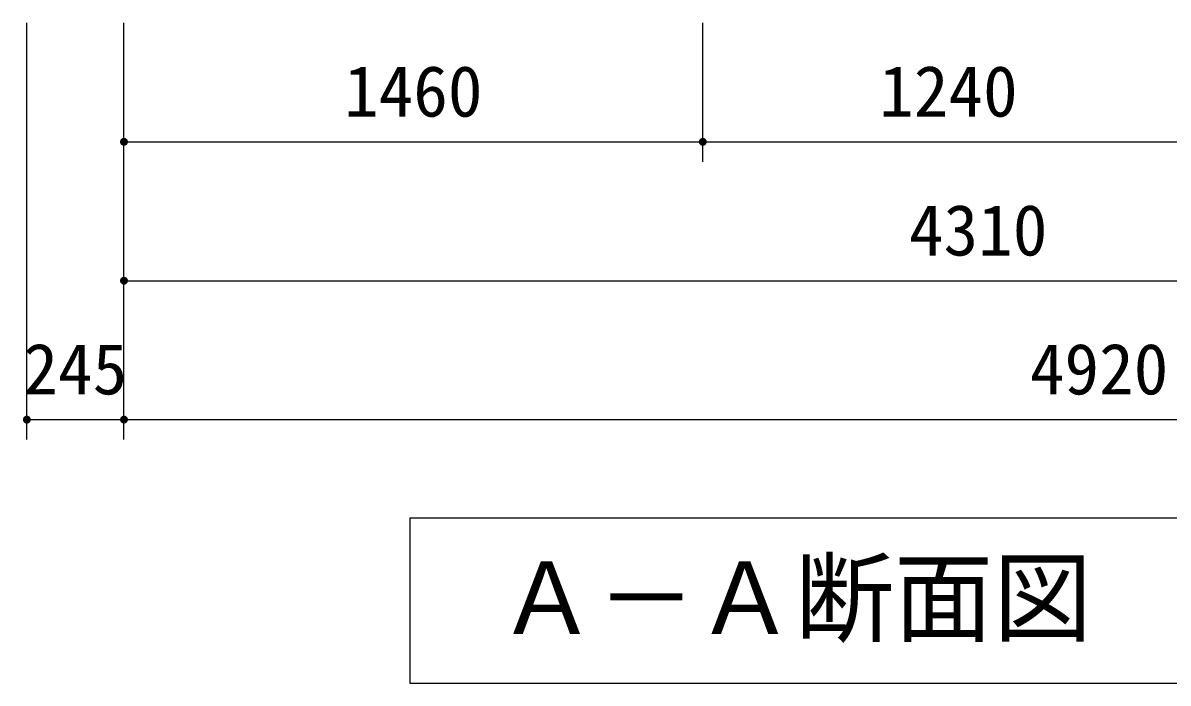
# Model space of a CAD drawing. Units: millimetres, scale not verified. Extents: x -14850 to 14850, y -10500 to 10500.
# Drawn here: x -9992 to -7103, y -7763 to -6099 of the extents above; entities that cross this region are included whole.
import ezdxf
from ezdxf.enums import TextEntityAlignment as Align

# ---------------------------------------------------------------- set-up
doc = ezdxf.new("R2010")
doc.units = ezdxf.units.MM
doc.header["$LTSCALE"] = 50
doc.layers.add('0-2_製作', color=5, linetype='Continuous', lineweight=25)
doc.layers.add('0-5_水管', color=3, linetype='Continuous', lineweight=25)
doc.styles.add('ＭＳ ゴシック', font='')
doc.styles.get('ＭＳ ゴシック').set_extended_font_data('MS Gothic')

msp = doc.modelspace()

# ---------------------------------------------------------------- linework, layer by layer
at = {"layer": '0-2_製作', "color": 2}
for p, q in [((-9982.2, -7148.96), (-9982.2, -6099.34)), ((-9737.2, -7148.96), (-9737.2, -6099.34)), ((-8277.2, -6448.96), (-8277.2, -6099.34)), ((-9737.2, -6398.96), (-8277.2, -6398.96)), ((-8277.2, -6398.96), (-7037.2, -6398.96)), ((-9737.2, -6748.96), (-5427.2, -6748.96)), ((-9982.2, -7098.96), (-9737.2, -7098.96)), ((-9737.2, -7098.96), (-4817.2, -7098.96))]:
    msp.add_line(p, q, dxfattribs=at)
at = {"layer": '0-2_製作'}
for points in [[(-9747.18, -6398.33), (-9737.2, -6398.96), (-9747.2, -6398.96)], [(-9747.2, -6398.96), (-9741.46, -6408.01), (-9747.12, -6400.21)], [(-9747.2, -6398.96), (-9740.29, -6408.47), (-9741.46, -6408.01)], [(-9737.2, -6398.96), (-9740.29, -6408.47), (-9747.2, -6398.96)], [(-9747.02, -6397.09), (-9737.2, -6398.96), (-9747.18, -6398.33)], [(-9747.12, -6400.21), (-9742.56, -6407.4), (-9746.88, -6401.45)], [(-9747.12, -6400.21), (-9741.46, -6408.01), (-9742.56, -6407.4)], [(-9746.71, -6395.87), (-9737.2, -6398.96), (-9747.02, -6397.09)], [(-9746.88, -6401.45), (-9743.57, -6406.67), (-9746.5, -6402.64)], [(-9746.88, -6401.45), (-9742.56, -6407.4), (-9743.57, -6406.67)], [(-9746.25, -6394.7), (-9737.2, -6398.96), (-9746.71, -6395.87)], [(-9746.5, -6402.64), (-9744.49, -6405.81), (-9745.96, -6403.78)], [(-9746.5, -6402.64), (-9743.57, -6406.67), (-9744.49, -6405.81)], [(-9745.64, -6393.6), (-9737.2, -6398.96), (-9746.25, -6394.7)], [(-9745.96, -6403.78), (-9744.49, -6405.81), (-9745.29, -6404.84)], [(-9744.9, -6392.59), (-9737.2, -6398.96), (-9745.64, -6393.6)], [(-9744.04, -6391.67), (-9737.2, -6398.96), (-9744.9, -6392.59)], [(-9743.08, -6390.87), (-9737.2, -6398.96), (-9744.04, -6391.67)], [(-9742.02, -6390.2), (-9737.2, -6398.96), (-9743.08, -6390.87)], [(-9742.02, -6390.2), (-9737.2, -6388.96), (-9737.2, -6398.96)], [(-9740.88, -6389.66), (-9737.2, -6388.96), (-9742.02, -6390.2)], [(-9739.69, -6389.27), (-9737.2, -6388.96), (-9740.88, -6389.66)], [(-9737.2, -6398.96), (-9739.07, -6408.78), (-9740.29, -6408.47)], [(-9738.45, -6389.04), (-9737.2, -6388.96), (-9739.69, -6389.27)], [(-9737.2, -6398.96), (-9737.83, -6408.94), (-9739.07, -6408.78)], [(-9737.2, -6398.96), (-9737.2, -6408.96), (-9737.83, -6408.94)], [(-9737.2, -6388.96), (-9727.2, -6398.96), (-9737.2, -6398.96)], [(-9736.57, -6388.98), (-9727.2, -6398.96), (-9737.2, -6388.96)], [(-9737.2, -6398.96), (-9735.94, -6408.88), (-9737.2, -6408.96)], [(-9737.2, -6398.96), (-9734.71, -6408.65), (-9735.94, -6408.88)], [(-9737.2, -6398.96), (-9733.52, -6408.26), (-9734.71, -6408.65)], [(-9737.2, -6398.96), (-9732.38, -6407.72), (-9733.52, -6408.26)], [(-9737.2, -6398.96), (-9731.32, -6407.05), (-9732.38, -6407.72)], [(-9727.2, -6398.96), (-9731.32, -6407.05), (-9737.2, -6398.96)], [(-9735.32, -6389.14), (-9727.2, -6398.96), (-9736.57, -6388.98)], [(-9734.11, -6389.45), (-9727.2, -6398.96), (-9735.32, -6389.14)], [(-9732.94, -6389.91), (-9727.2, -6398.96), (-9734.11, -6389.45)], [(-9732.94, -6389.91), (-9727.28, -6397.71), (-9727.2, -6398.96)], [(-9731.84, -6390.52), (-9727.28, -6397.71), (-9732.94, -6389.91)], [(-9731.84, -6390.52), (-9727.51, -6396.47), (-9727.28, -6397.71)], [(-9730.82, -6391.26), (-9727.51, -6396.47), (-9731.84, -6390.52)], [(-9727.2, -6398.96), (-9730.35, -6406.25), (-9731.32, -6407.05)], [(-9730.82, -6391.26), (-9727.9, -6395.28), (-9727.51, -6396.47)], [(-9729.91, -6392.11), (-9727.9, -6395.28), (-9730.82, -6391.26)], [(-9727.2, -6398.96), (-9729.49, -6405.33), (-9730.35, -6406.25)], [(-9729.91, -6392.11), (-9728.44, -6394.14), (-9727.9, -6395.28)], [(-9729.11, -6393.08), (-9728.44, -6394.14), (-9729.91, -6392.11)], [(-9727.2, -6398.96), (-9728.75, -6404.32), (-9729.49, -6405.33)], [(-9727.2, -6398.96), (-9728.15, -6403.22), (-9728.75, -6404.32)], [(-9727.2, -6398.96), (-9727.69, -6402.05), (-9728.15, -6403.22)], [(-9727.2, -6398.96), (-9727.38, -6400.83), (-9727.69, -6402.05)], [(-9727.2, -6398.96), (-9727.22, -6399.59), (-9727.38, -6400.83)], [(-8287.18, -6398.33), (-8277.2, -6398.96), (-8287.2, -6398.96)], [(-8287.2, -6398.96), (-8280.29, -6408.47), (-8287.12, -6400.21)], [(-8287.2, -6398.96), (-8279.07, -6408.78), (-8280.29, -6408.47)], [(-8277.2, -6398.96), (-8279.07, -6408.78), (-8287.2, -6398.96)], [(-8287.02, -6397.09), (-8277.2, -6398.96), (-8287.18, -6398.33)], [(-8287.12, -6400.21), (-8281.46, -6408.01), (-8286.88, -6401.45)], [(-8287.12, -6400.21), (-8280.29, -6408.47), (-8281.46, -6408.01)], [(-8286.71, -6395.87), (-8277.2, -6398.96), (-8287.02, -6397.09)], [(-8286.88, -6401.45), (-8282.56, -6407.4), (-8286.5, -6402.64)], [(-8286.88, -6401.45), (-8281.46, -6408.01), (-8282.56, -6407.4)], [(-8286.25, -6394.7), (-8277.2, -6398.96), (-8286.71, -6395.87)], [(-8286.5, -6402.64), (-8283.57, -6406.67), (-8285.96, -6403.78)], [(-8286.5, -6402.64), (-8282.56, -6407.4), (-8283.57, -6406.67)], [(-8285.64, -6393.6), (-8277.2, -6398.96), (-8286.25, -6394.7)], [(-8285.96, -6403.78), (-8284.49, -6405.81), (-8285.29, -6404.84)], [(-8285.96, -6403.78), (-8283.57, -6406.67), (-8284.49, -6405.81)], [(-8284.9, -6392.59), (-8277.2, -6398.96), (-8285.64, -6393.6)], [(-8284.04, -6391.67), (-8277.2, -6398.96), (-8284.9, -6392.59)], [(-8283.08, -6390.87), (-8277.2, -6398.96), (-8284.04, -6391.67)], [(-8283.08, -6390.87), (-8277.2, -6388.96), (-8277.2, -6398.96)], [(-8282.02, -6390.2), (-8277.2, -6388.96), (-8283.08, -6390.87)], [(-8280.88, -6389.66), (-8277.2, -6388.96), (-8282.02, -6390.2)], [(-8279.69, -6389.27), (-8277.2, -6388.96), (-8280.88, -6389.66)], [(-8278.45, -6389.04), (-8277.2, -6388.96), (-8279.69, -6389.27)], [(-8277.2, -6398.96), (-8277.83, -6408.94), (-8279.07, -6408.78)], [(-8277.2, -6398.96), (-8277.2, -6408.96), (-8277.83, -6408.94)], [(-8277.2, -6388.96), (-8267.2, -6398.96), (-8277.2, -6398.96)], [(-8276.57, -6388.98), (-8267.2, -6398.96), (-8277.2, -6388.96)], [(-8277.2, -6398.96), (-8275.94, -6408.88), (-8277.2, -6408.96)], [(-8277.2, -6398.96), (-8274.71, -6408.65), (-8275.94, -6408.88)], [(-8277.2, -6398.96), (-8273.52, -6408.26), (-8274.71, -6408.65)], [(-8277.2, -6398.96), (-8272.38, -6407.72), (-8273.52, -6408.26)], [(-8277.2, -6398.96), (-8271.32, -6407.05), (-8272.38, -6407.72)], [(-8277.2, -6398.96), (-8270.35, -6406.25), (-8271.32, -6407.05)], [(-8267.2, -6398.96), (-8270.35, -6406.25), (-8277.2, -6398.96)], [(-8275.32, -6389.14), (-8267.2, -6398.96), (-8276.57, -6388.98)], [(-8274.11, -6389.45), (-8267.2, -6398.96), (-8275.32, -6389.14)], [(-8274.11, -6389.45), (-8267.28, -6397.71), (-8267.2, -6398.96)], [(-8272.94, -6389.91), (-8267.28, -6397.71), (-8274.11, -6389.45)], [(-8272.94, -6389.91), (-8267.51, -6396.47), (-8267.28, -6397.71)], [(-8271.84, -6390.52), (-8267.51, -6396.47), (-8272.94, -6389.91)], [(-8271.84, -6390.52), (-8267.9, -6395.28), (-8267.51, -6396.47)], [(-8270.82, -6391.26), (-8267.9, -6395.28), (-8271.84, -6390.52)], [(-8270.82, -6391.26), (-8268.44, -6394.14), (-8267.9, -6395.28)], [(-8269.91, -6392.11), (-8268.44, -6394.14), (-8270.82, -6391.26)], [(-8267.2, -6398.96), (-8269.49, -6405.33), (-8270.35, -6406.25)], [(-8269.91, -6392.11), (-8269.11, -6393.08), (-8268.44, -6394.14)], [(-8267.2, -6398.96), (-8268.75, -6404.32), (-8269.49, -6405.33)], [(-8267.2, -6398.96), (-8268.15, -6403.22), (-8268.75, -6404.32)], [(-8267.2, -6398.96), (-8267.69, -6402.05), (-8268.15, -6403.22)], [(-8267.2, -6398.96), (-8267.38, -6400.83), (-8267.69, -6402.05)], [(-8267.2, -6398.96), (-8267.22, -6399.59), (-8267.38, -6400.83)], [(-9747.18, -6748.33), (-9737.2, -6748.96), (-9747.2, -6748.96)], [(-9747.2, -6748.96), (-9741.46, -6758.01), (-9747.12, -6750.21)], [(-9747.2, -6748.96), (-9740.29, -6758.47), (-9741.46, -6758.01)], [(-9737.2, -6748.96), (-9740.29, -6758.47), (-9747.2, -6748.96)], [(-9747.02, -6747.09), (-9737.2, -6748.96), (-9747.18, -6748.33)], [(-9747.12, -6750.21), (-9742.56, -6757.4), (-9746.88, -6751.45)], [(-9747.12, -6750.21), (-9741.46, -6758.01), (-9742.56, -6757.4)], [(-9746.71, -6745.87), (-9737.2, -6748.96), (-9747.02, -6747.09)], [(-9746.88, -6751.45), (-9743.57, -6756.67), (-9746.5, -6752.64)], [(-9746.88, -6751.45), (-9742.56, -6757.4), (-9743.57, -6756.67)], [(-9746.25, -6744.7), (-9737.2, -6748.96), (-9746.71, -6745.87)], [(-9746.5, -6752.64), (-9744.49, -6755.81), (-9745.96, -6753.78)], [(-9746.5, -6752.64), (-9743.57, -6756.67), (-9744.49, -6755.81)], [(-9745.64, -6743.6), (-9737.2, -6748.96), (-9746.25, -6744.7)], [(-9745.96, -6753.78), (-9744.49, -6755.81), (-9745.29, -6754.84)], [(-9744.9, -6742.59), (-9737.2, -6748.96), (-9745.64, -6743.6)], [(-9744.04, -6741.67), (-9737.2, -6748.96), (-9744.9, -6742.59)], [(-9743.08, -6740.87), (-9737.2, -6748.96), (-9744.04, -6741.67)], [(-9742.02, -6740.2), (-9737.2, -6748.96), (-9743.08, -6740.87)], [(-9742.02, -6740.2), (-9737.2, -6738.96), (-9737.2, -6748.96)], [(-9740.88, -6739.66), (-9737.2, -6738.96), (-9742.02, -6740.2)], [(-9739.69, -6739.27), (-9737.2, -6738.96), (-9740.88, -6739.66)], [(-9737.2, -6748.96), (-9739.07, -6758.78), (-9740.29, -6758.47)], [(-9738.45, -6739.04), (-9737.2, -6738.96), (-9739.69, -6739.27)], [(-9737.2, -6748.96), (-9737.83, -6758.94), (-9739.07, -6758.78)], [(-9737.2, -6748.96), (-9737.2, -6758.96), (-9737.83, -6758.94)], [(-9737.2, -6738.96), (-9727.2, -6748.96), (-9737.2, -6748.96)], [(-9736.57, -6738.98), (-9727.2, -6748.96), (-9737.2, -6738.96)], [(-9737.2, -6748.96), (-9735.94, -6758.88), (-9737.2, -6758.96)], [(-9737.2, -6748.96), (-9734.71, -6758.65), (-9735.94, -6758.88)], [(-9737.2, -6748.96), (-9733.52, -6758.26), (-9734.71, -6758.65)], [(-9737.2, -6748.96), (-9732.38, -6757.72), (-9733.52, -6758.26)], [(-9737.2, -6748.96), (-9731.32, -6757.05), (-9732.38, -6757.72)], [(-9727.2, -6748.96), (-9731.32, -6757.05), (-9737.2, -6748.96)], [(-9735.32, -6739.14), (-9727.2, -6748.96), (-9736.57, -6738.98)], [(-9734.11, -6739.45), (-9727.2, -6748.96), (-9735.32, -6739.14)], [(-9732.94, -6739.91), (-9727.2, -6748.96), (-9734.11, -6739.45)], [(-9732.94, -6739.91), (-9727.28, -6747.71), (-9727.2, -6748.96)], [(-9731.84, -6740.52), (-9727.28, -6747.71), (-9732.94, -6739.91)], [(-9731.84, -6740.52), (-9727.51, -6746.47), (-9727.28, -6747.71)], [(-9730.82, -6741.26), (-9727.51, -6746.47), (-9731.84, -6740.52)], [(-9727.2, -6748.96), (-9730.35, -6756.25), (-9731.32, -6757.05)], [(-9730.82, -6741.26), (-9727.9, -6745.28), (-9727.51, -6746.47)], [(-9729.91, -6742.11), (-9727.9, -6745.28), (-9730.82, -6741.26)], [(-9727.2, -6748.96), (-9729.49, -6755.33), (-9730.35, -6756.25)], [(-9729.91, -6742.11), (-9728.44, -6744.14), (-9727.9, -6745.28)], [(-9729.11, -6743.08), (-9728.44, -6744.14), (-9729.91, -6742.11)], [(-9727.2, -6748.96), (-9728.75, -6754.32), (-9729.49, -6755.33)], [(-9727.2, -6748.96), (-9728.15, -6753.22), (-9728.75, -6754.32)], [(-9727.2, -6748.96), (-9727.69, -6752.05), (-9728.15, -6753.22)], [(-9727.2, -6748.96), (-9727.38, -6750.83), (-9727.69, -6752.05)], [(-9727.2, -6748.96), (-9727.22, -6749.59), (-9727.38, -6750.83)], [(-9992.18, -7098.33), (-9982.2, -7098.96), (-9992.2, -7098.96)], [(-9992.2, -7098.96), (-9986.46, -7108.01), (-9992.12, -7100.21)], [(-9992.2, -7098.96), (-9985.29, -7108.47), (-9986.46, -7108.01)], [(-9982.2, -7098.96), (-9985.29, -7108.47), (-9992.2, -7098.96)], [(-9992.02, -7097.09), (-9982.2, -7098.96), (-9992.18, -7098.33)], [(-9992.12, -7100.21), (-9987.56, -7107.4), (-9991.88, -7101.45)], [(-9992.12, -7100.21), (-9986.46, -7108.01), (-9987.56, -7107.4)], [(-9991.71, -7095.87), (-9982.2, -7098.96), (-9992.02, -7097.09)], [(-9991.88, -7101.45), (-9988.57, -7106.67), (-9991.5, -7102.64)], [(-9991.88, -7101.45), (-9987.56, -7107.4), (-9988.57, -7106.67)], [(-9991.25, -7094.7), (-9982.2, -7098.96), (-9991.71, -7095.87)], [(-9991.5, -7102.64), (-9989.49, -7105.81), (-9990.96, -7103.78)], [(-9991.5, -7102.64), (-9988.57, -7106.67), (-9989.49, -7105.81)], [(-9990.64, -7093.6), (-9982.2, -7098.96), (-9991.25, -7094.7)], [(-9990.96, -7103.78), (-9989.49, -7105.81), (-9990.29, -7104.84)], [(-9989.9, -7092.59), (-9982.2, -7098.96), (-9990.64, -7093.6)], [(-9989.04, -7091.67), (-9982.2, -7098.96), (-9989.9, -7092.59)], [(-9988.08, -7090.87), (-9982.2, -7098.96), (-9989.04, -7091.67)], [(-9987.02, -7090.2), (-9982.2, -7098.96), (-9988.08, -7090.87)], [(-9987.02, -7090.2), (-9982.2, -7088.96), (-9982.2, -7098.96)], [(-9985.88, -7089.66), (-9982.2, -7088.96), (-9987.02, -7090.2)], [(-9984.69, -7089.27), (-9982.2, -7088.96), (-9985.88, -7089.66)], [(-9982.2, -7098.96), (-9984.07, -7108.78), (-9985.29, -7108.47)], [(-9983.45, -7089.04), (-9982.2, -7088.96), (-9984.69, -7089.27)], [(-9982.2, -7098.96), (-9982.83, -7108.94), (-9984.07, -7108.78)], [(-9982.2, -7098.96), (-9982.2, -7108.96), (-9982.83, -7108.94)], [(-9982.2, -7088.96), (-9972.2, -7098.96), (-9982.2, -7098.96)], [(-9981.57, -7088.98), (-9972.2, -7098.96), (-9982.2, -7088.96)], [(-9982.2, -7098.96), (-9980.94, -7108.88), (-9982.2, -7108.96)], [(-9982.2, -7098.96), (-9979.71, -7108.65), (-9980.94, -7108.88)], [(-9982.2, -7098.96), (-9978.52, -7108.26), (-9979.71, -7108.65)], [(-9982.2, -7098.96), (-9977.38, -7107.72), (-9978.52, -7108.26)], [(-9982.2, -7098.96), (-9976.32, -7107.05), (-9977.38, -7107.72)], [(-9972.2, -7098.96), (-9976.32, -7107.05), (-9982.2, -7098.96)], [(-9980.32, -7089.14), (-9972.2, -7098.96), (-9981.57, -7088.98)], [(-9979.11, -7089.45), (-9972.2, -7098.96), (-9980.32, -7089.14)], [(-9977.94, -7089.91), (-9972.2, -7098.96), (-9979.11, -7089.45)], [(-9977.94, -7089.91), (-9972.28, -7097.71), (-9972.2, -7098.96)], [(-9976.84, -7090.52), (-9972.28, -7097.71), (-9977.94, -7089.91)], [(-9976.84, -7090.52), (-9972.51, -7096.47), (-9972.28, -7097.71)], [(-9975.82, -7091.26), (-9972.51, -7096.47), (-9976.84, -7090.52)], [(-9972.2, -7098.96), (-9975.35, -7106.25), (-9976.32, -7107.05)], [(-9975.82, -7091.26), (-9972.9, -7095.28), (-9972.51, -7096.47)], [(-9974.91, -7092.11), (-9972.9, -7095.28), (-9975.82, -7091.26)], [(-9972.2, -7098.96), (-9974.49, -7105.33), (-9975.35, -7106.25)], [(-9974.91, -7092.11), (-9973.44, -7094.14), (-9972.9, -7095.28)], [(-9974.11, -7093.08), (-9973.44, -7094.14), (-9974.91, -7092.11)], [(-9972.2, -7098.96), (-9973.75, -7104.32), (-9974.49, -7105.33)], [(-9972.2, -7098.96), (-9973.15, -7103.22), (-9973.75, -7104.32)], [(-9972.2, -7098.96), (-9972.69, -7102.05), (-9973.15, -7103.22)], [(-9972.2, -7098.96), (-9972.38, -7100.83), (-9972.69, -7102.05)], [(-9972.2, -7098.96), (-9972.22, -7099.59), (-9972.38, -7100.83)], [(-9747.18, -7098.33), (-9737.2, -7098.96), (-9747.2, -7098.96)], [(-9747.2, -7098.96), (-9740.29, -7108.47), (-9747.12, -7100.21)], [(-9747.2, -7098.96), (-9739.07, -7108.78), (-9740.29, -7108.47)], [(-9737.2, -7098.96), (-9739.07, -7108.78), (-9747.2, -7098.96)], [(-9747.02, -7097.09), (-9737.2, -7098.96), (-9747.18, -7098.33)], [(-9747.12, -7100.21), (-9741.46, -7108.01), (-9746.88, -7101.45)], [(-9747.12, -7100.21), (-9740.29, -7108.47), (-9741.46, -7108.01)], [(-9746.71, -7095.87), (-9737.2, -7098.96), (-9747.02, -7097.09)], [(-9746.88, -7101.45), (-9742.56, -7107.4), (-9746.5, -7102.64)], [(-9746.88, -7101.45), (-9741.46, -7108.01), (-9742.56, -7107.4)], [(-9746.25, -7094.7), (-9737.2, -7098.96), (-9746.71, -7095.87)], [(-9746.5, -7102.64), (-9743.57, -7106.67), (-9745.96, -7103.78)], [(-9746.5, -7102.64), (-9742.56, -7107.4), (-9743.57, -7106.67)], [(-9745.64, -7093.6), (-9737.2, -7098.96), (-9746.25, -7094.7)], [(-9745.96, -7103.78), (-9744.49, -7105.81), (-9745.29, -7104.84)], [(-9745.96, -7103.78), (-9743.57, -7106.67), (-9744.49, -7105.81)], [(-9744.9, -7092.59), (-9737.2, -7098.96), (-9745.64, -7093.6)], [(-9744.04, -7091.67), (-9737.2, -7098.96), (-9744.9, -7092.59)], [(-9743.08, -7090.87), (-9737.2, -7098.96), (-9744.04, -7091.67)], [(-9743.08, -7090.87), (-9737.2, -7088.96), (-9737.2, -7098.96)], [(-9742.02, -7090.2), (-9737.2, -7088.96), (-9743.08, -7090.87)], [(-9740.88, -7089.66), (-9737.2, -7088.96), (-9742.02, -7090.2)], [(-9739.69, -7089.27), (-9737.2, -7088.96), (-9740.88, -7089.66)], [(-9738.45, -7089.04), (-9737.2, -7088.96), (-9739.69, -7089.27)], [(-9737.2, -7098.96), (-9737.83, -7108.94), (-9739.07, -7108.78)], [(-9737.2, -7098.96), (-9737.2, -7108.96), (-9737.83, -7108.94)], [(-9737.2, -7088.96), (-9727.2, -7098.96), (-9737.2, -7098.96)], [(-9736.57, -7088.98), (-9727.2, -7098.96), (-9737.2, -7088.96)], [(-9737.2, -7098.96), (-9735.94, -7108.88), (-9737.2, -7108.96)], [(-9737.2, -7098.96), (-9734.71, -7108.65), (-9735.94, -7108.88)], [(-9737.2, -7098.96), (-9733.52, -7108.26), (-9734.71, -7108.65)], [(-9737.2, -7098.96), (-9732.38, -7107.72), (-9733.52, -7108.26)], [(-9737.2, -7098.96), (-9731.32, -7107.05), (-9732.38, -7107.72)], [(-9737.2, -7098.96), (-9730.35, -7106.25), (-9731.32, -7107.05)], [(-9727.2, -7098.96), (-9730.35, -7106.25), (-9737.2, -7098.96)], [(-9735.32, -7089.14), (-9727.2, -7098.96), (-9736.57, -7088.98)], [(-9734.11, -7089.45), (-9727.2, -7098.96), (-9735.32, -7089.14)], [(-9734.11, -7089.45), (-9727.28, -7097.71), (-9727.2, -7098.96)], [(-9732.94, -7089.91), (-9727.28, -7097.71), (-9734.11, -7089.45)], [(-9732.94, -7089.91), (-9727.51, -7096.47), (-9727.28, -7097.71)], [(-9731.84, -7090.52), (-9727.51, -7096.47), (-9732.94, -7089.91)], [(-9731.84, -7090.52), (-9727.9, -7095.28), (-9727.51, -7096.47)], [(-9730.82, -7091.26), (-9727.9, -7095.28), (-9731.84, -7090.52)], [(-9730.82, -7091.26), (-9728.44, -7094.14), (-9727.9, -7095.28)], [(-9729.91, -7092.11), (-9728.44, -7094.14), (-9730.82, -7091.26)], [(-9727.2, -7098.96), (-9729.49, -7105.33), (-9730.35, -7106.25)], [(-9729.91, -7092.11), (-9729.11, -7093.08), (-9728.44, -7094.14)], [(-9727.2, -7098.96), (-9728.75, -7104.32), (-9729.49, -7105.33)], [(-9727.2, -7098.96), (-9728.15, -7103.22), (-9728.75, -7104.32)], [(-9727.2, -7098.96), (-9727.69, -7102.05), (-9728.15, -7103.22)], [(-9727.2, -7098.96), (-9727.38, -7100.83), (-9727.69, -7102.05)], [(-9727.2, -7098.96), (-9727.22, -7099.59), (-9727.38, -7100.83)]]:
    msp.add_solid(points, dxfattribs=at)
at = {"layer": '0-5_水管'}
for p, q in [((-9016.37, -7346.22), (-9016.37, -7762.89)), ((-9016.37, -7762.89), (-5683.03, -7762.89))]:
    msp.add_line(p, q, dxfattribs=at)
msp.add_lwpolyline([(-9016.37, -7346.22), (-5683.03, -7346.22), (-5683.03, -7762.89)], dxfattribs=at)

# ---------------------------------------------------------------- texts
at = {"layer": '0-2_製作', "color": 4, "style": 'ＭＳ ゴシック'}
for s, p in [('1460', (-9182.2, -6373.96)), ('1240', (-7832.2, -6373.96)), ('4310', (-7757.2, -6723.96)), ('245', (-9990.95, -7073.96)), ('4920', (-7452.2, -7073.96))]:
    msp.add_text(s, height=128.4, dxfattribs=at).set_placement(p, align=Align.BOTTOM_LEFT)
at = {"layer": '0-5_水管', "color": 4, "style": 'ＭＳ ゴシック'}
msp.add_text('Ａ－Ａ断面図', height=183.3, dxfattribs=at).set_placement((-8794.89, -7694.61), align=Align.BOTTOM_LEFT)

doc.saveas('drawing.dxf')
